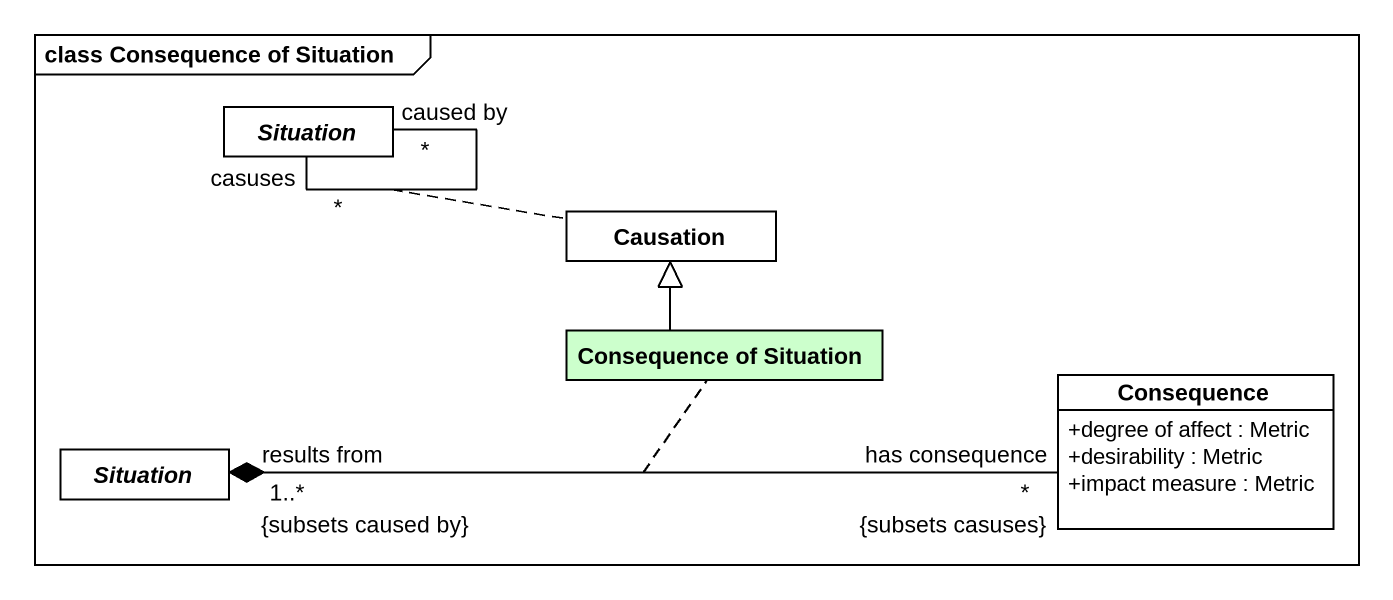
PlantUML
@startuml
mainframe class Consequence of Situation
hide circle
hide empty members
skinparam classAttributeIconSize 0
abstract class Situation
class Causation
class "Consequence of Situation" as Consequence_of_Situation #CCFFCC
class Consequence {
  +degree of affect : Metric
  +desirability : Metric
  +impact measure : Metric
}
abstract class "Situation" as Situation_2
Situation "casuses\n*" -- "caused by\n*" Situation
(Situation, Situation) .. Causation
Consequence_of_Situation -up-|> Causation
Situation_2 "results from\n1..*\n{subsets caused by}" *-right- "has consequence\n*\n{subsets casuses}" Consequence
(Situation_2, Consequence) .. Consequence_of_Situation
@enduml
